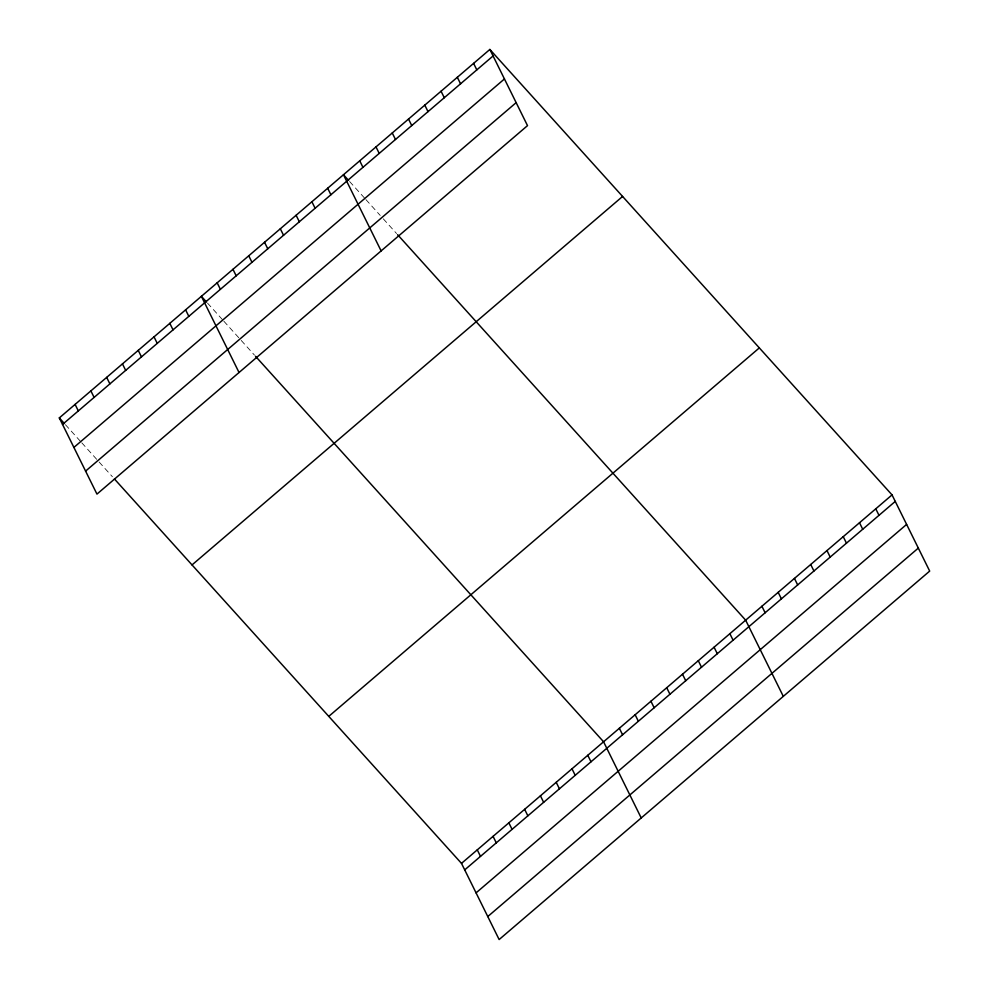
<?xml version="1.0" encoding="UTF-8"?>
<svg xmlns="http://www.w3.org/2000/svg" width="989" height="989" viewBox="0 0 989 989"><rect width="100%" height="100%" fill="white"/><g stroke="black" fill="none" stroke-linecap="round" stroke-linejoin="round"><path stroke-width="0.74" stroke-dasharray="4.95 3.71" d="M349.599 181.519L364.916 198.48M365.93 199.605L380.221 215.441M383.287 218.829L396.564 233.528M207.517 303.104L222.834 320.065M223.848 321.202L240.191 339.289M241.205 340.426L254.482 355.125M65.435 424.701L80.752 441.663M81.766 442.8L98.109 460.886M99.123 462.024L112.4 476.723"/><path stroke-width="1.48" d="M489.864 49.45L527.508 125.628L96.959 494.104L59.315 417.914L489.864 49.45L892.041 494.896L929.685 571.086L499.136 939.55L461.492 863.372L114.44 478.985M62.53 424.429L493.078 55.965M73.891 447.424L504.439 78.959M85.598 471.11L516.147 102.646M192.027 564.917L622.576 196.452M328.768 716.37L759.317 347.905M461.492 863.372L892.041 494.896M464.706 869.887L895.255 501.411M476.068 892.869L906.616 524.405M487.775 916.556L918.324 548.091M348.573 180.381L343.467 174.732L381.124 250.909M397.578 234.665L745.657 620.177L783.3 696.367M206.491 301.979L201.385 296.329L239.041 372.507M255.496 356.25L603.574 741.775L641.218 817.952M59.315 417.914L64.409 423.576M875.772 508.816L878.998 515.331M859.503 522.736L862.729 529.251M843.246 536.656L846.46 543.171M826.977 550.576L830.191 557.091M810.708 564.496L813.935 571.012M794.451 578.417L797.666 584.932M778.182 592.337L781.397 598.852M761.913 606.257L765.14 612.772M473.595 63.37L476.809 69.885M457.326 77.29L460.553 83.805M729.87 633.689L733.084 640.204M441.057 91.211L444.284 97.726M714.083 647.202L717.297 653.717M424.8 105.131L428.014 111.646M698.296 660.714L701.51 667.229M408.531 119.051L411.745 125.566M682.509 674.226L685.723 680.729M666.722 687.738L669.936 694.241M392.262 132.971L395.489 139.486M650.935 701.238L654.149 707.753M376.005 146.891L379.22 153.406M635.148 714.75L638.362 721.265M359.736 160.811L362.951 167.326M619.361 728.263L622.576 734.778M327.68 188.244L330.907 194.746M587.787 755.287L591.002 761.802M311.894 201.756L315.12 208.259M572.001 768.799L575.215 775.314M296.107 215.256L299.333 221.771M556.214 782.311L559.428 788.814M280.32 228.768L283.546 235.283M540.427 795.811L543.641 802.326M264.533 242.28L267.759 248.795M524.64 809.323L527.854 815.838M248.746 255.792L251.972 262.308M508.853 822.836L512.067 829.351M232.959 269.305L236.186 275.82M493.066 836.348L496.28 842.863M217.172 282.817L220.399 289.32M477.279 849.86L480.493 856.375M185.598 309.829L188.825 316.344M169.811 323.341L173.038 329.856M154.037 336.853L157.251 343.368M138.25 350.366L141.464 356.881M122.463 363.878L125.677 370.393M106.676 377.39L109.89 383.905M90.889 390.902L94.103 397.405M75.102 404.402L78.316 410.917"/></g></svg>
